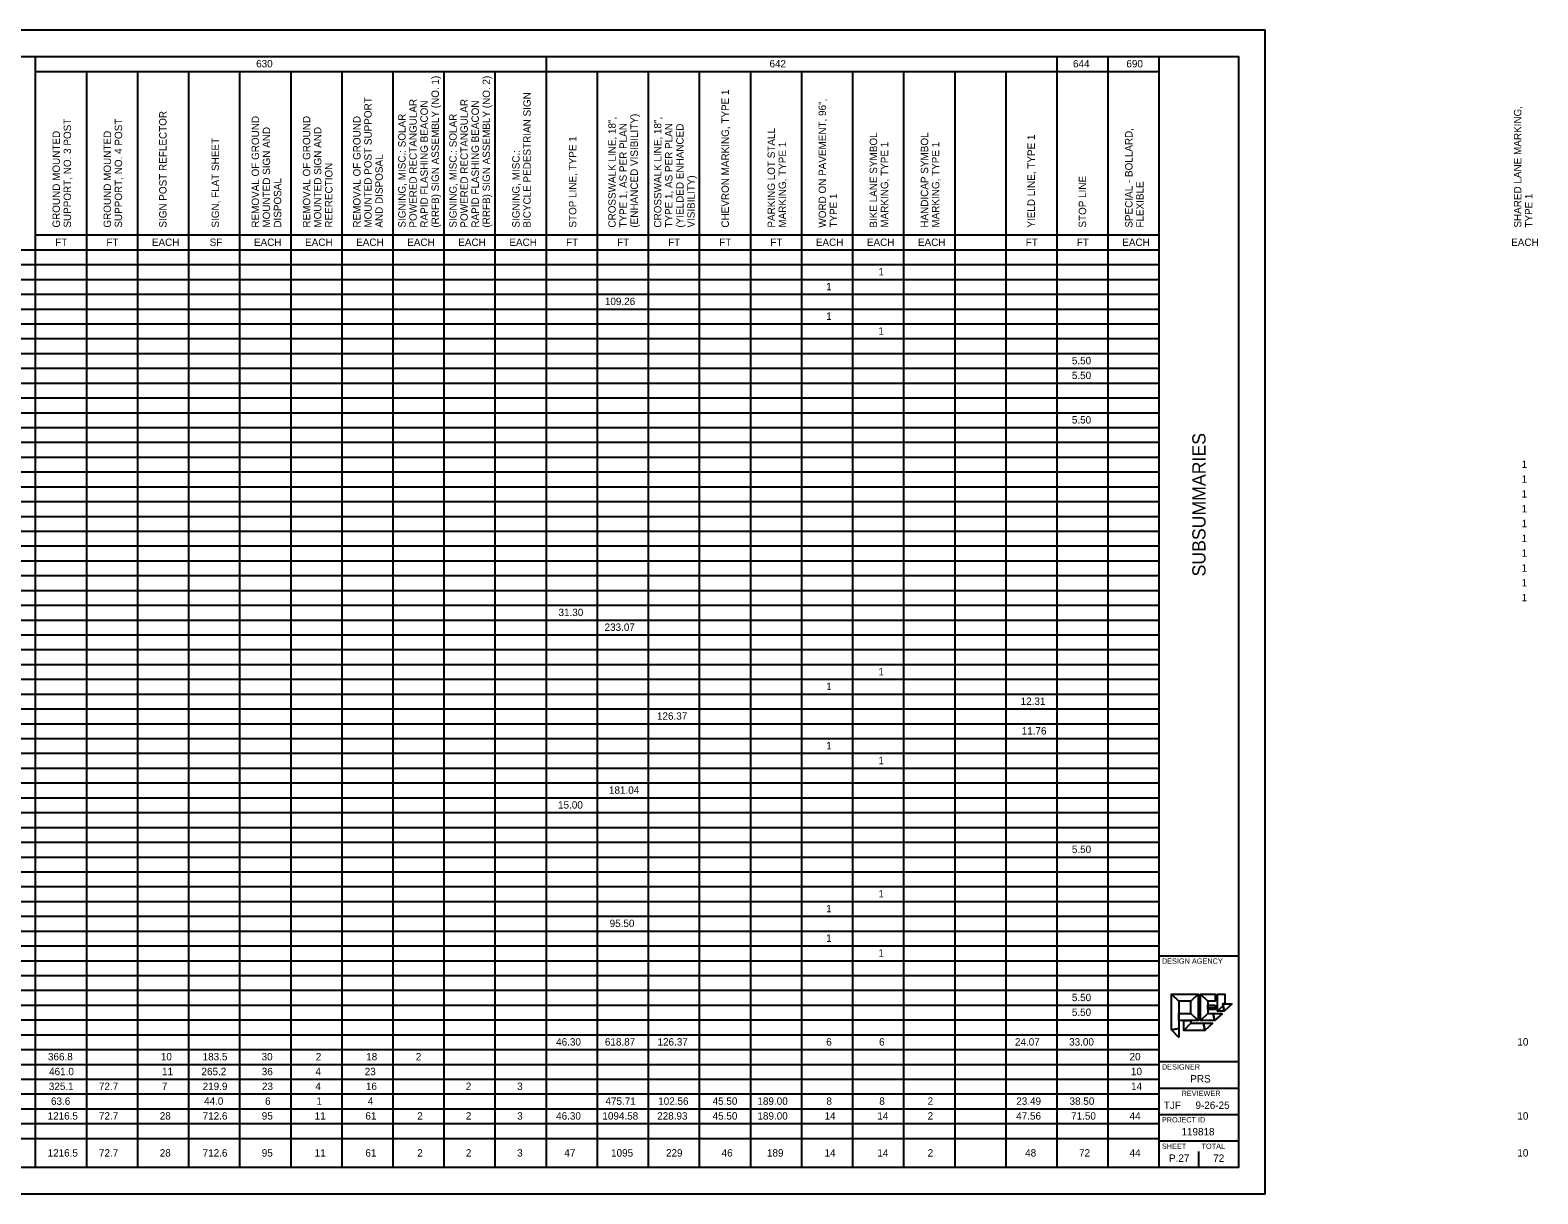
# Model space of a CAD drawing. Extents: x -21 to 22, y -122 to 11.
# Drawn here: x -6.35 to 22.16, y -122.02 to -100.02 of the extents above; entities that cross this region are included whole.
import ezdxf

# ---------------------------------------------------------------- set-up
doc = ezdxf.new("R2010")
doc.units = 0
for name, color, linetype in [('Default', 7, 'Continuous'), ('SH_Border', 7, 'Continuous'), ('SH_Cut_Line', 7, 'Continuous'), ('SH_Data', 7, 'Continuous'), ('SH_Text', 7, 'Continuous')]:
    doc.layers.add(name, color=color, linetype=linetype)

msp = doc.modelspace()

# ---------------------------------------------------------------- linework, layer by layer
at = {"layer": 'Default'}
msp.add_line((15.919, -118.493), (16.056, -118.493), dxfattribs=at)
for points in [[(15.233, -118.918), (15.233, -118.242), (15.37, -118.378), (15.37, -118.89)], [(15.233, -118.242), (15.736, -118.242), (15.599, -118.378), (15.37, -118.378)], [(15.736, -118.242), (15.736, -118.744), (15.599, -118.607), (15.599, -118.378)], [(15.782, -118.744), (15.782, -118.242), (15.919, -118.378), (15.919, -118.607)], [(15.782, -118.242), (16.056, -118.242), (16.056, -118.378), (15.919, -118.378)], [(16.102, -118.562), (16.102, -118.242), (16.239, -118.242), (16.239, -118.424)], [(15.736, -118.744), (15.37, -118.744), (15.37, -118.607), (15.599, -118.607)], [(16.047, -118.744), (15.782, -118.744), (15.919, -118.607), (16.019, -118.607)], [(16.056, -118.452), (16.056, -118.535), (15.92, -118.535), (15.92, -118.452)], [(16.193, -118.607), (16.047, -118.744), (16.019, -118.607)], [(16.23, -118.562), (16.102, -118.562), (16.239, -118.424), (16.202, -118.424)], [(16.376, -118.424), (16.23, -118.562), (16.202, -118.424)], [(15.37, -119.064), (15.233, -118.918), (15.37, -118.89)], [(15.462, -118.927), (15.462, -118.744), (15.599, -118.744), (15.599, -118.79)], [(15.864, -118.927), (15.462, -118.927), (15.599, -118.79), (15.836, -118.79)], [(16.01, -118.79), (15.864, -118.927), (15.836, -118.79)]]:
    msp.add_lwpolyline(points, close=True, dxfattribs=at)
at = {"layer": 'SH_Border'}
for p, q in [((15, -121.518), (15, -100.518)), ((15, -117.518), (16.5, -117.518)), ((15, -119.518), (16.5, -119.518)), ((15, -120.018), (16.5, -120.018)), ((15, -120.518), (16.5, -120.518)), ((15, -121.018), (16.5, -121.018))]:
    msp.add_line(p, q, dxfattribs=at)
msp.add_lwpolyline([(-15.5, -100.518), (16.5, -100.518), (16.5, -121.518), (-15.5, -121.518)], close=True, dxfattribs=at)
at = {"layer": 'SH_Cut_Line'}
msp.add_lwpolyline([(-17, -122.018), (17, -122.018), (17, -100.018), (-17, -100.018)], close=True, dxfattribs=at)
at = {"layer": 'SH_Data'}
for p, q in [((-6.25, -121.518), (-6.25, -100.518)), ((-6.25, -121.518), (-6.25, -100.518)), ((3.41, -121.518), (3.41, -100.518)), ((13.069, -121.518), (13.069, -100.518)), ((14.035, -121.518), (14.035, -100.518)), ((15, -121.518), (15, -100.518)), ((-6.25, -100.798), (15, -100.798)), ((-5.284, -121.518), (-5.284, -100.798)), ((-4.318, -121.518), (-4.318, -100.798)), ((-3.352, -121.518), (-3.352, -100.798)), ((-2.386, -121.518), (-2.386, -100.798)), ((-1.42, -121.518), (-1.42, -100.798)), ((-0.454, -121.518), (-0.454, -100.798)), ((0.512, -121.518), (0.512, -100.798)), ((1.478, -121.518), (1.478, -100.798)), ((2.444, -121.518), (2.444, -100.798)), ((2.444, -121.518), (2.444, -100.798)), ((4.375, -121.518), (4.375, -100.798)), ((6.307, -121.518), (6.307, -100.798)), ((7.273, -121.518), (7.273, -100.798)), ((8.239, -121.518), (8.239, -100.798)), ((9.205, -121.518), (9.205, -100.798)), ((10.171, -121.518), (10.171, -100.798)), ((11.137, -121.518), (11.137, -100.798)), ((12.103, -121.518), (12.103, -100.798)), ((-6.25, -103.89), (15, -103.89)), ((-15.5, -104.17), (15, -104.17)), ((-15.5, -104.45), (15, -104.45)), ((-15.5, -104.73), (15, -104.73)), ((-15.5, -105.01), (15, -105.01)), ((-15.5, -105.29), (15, -105.29)), ((-15.5, -105.57), (15, -105.57)), ((-15.5, -105.85), (15, -105.85)), ((-15.5, -106.13), (15, -106.13)), ((-15.5, -106.41), (15, -106.41)), ((-15.5, -106.69), (15, -106.69)), ((-15.5, -106.97), (15, -106.97)), ((-15.5, -107.25), (15, -107.25)), ((-15.5, -107.53), (15, -107.53)), ((-15.5, -107.81), (15, -107.81)), ((-15.5, -108.09), (15, -108.09)), ((-15.5, -108.37), (15, -108.37)), ((-15.5, -108.65), (15, -108.65)), ((-15.5, -108.93), (15, -108.93)), ((-15.5, -109.21), (15, -109.21)), ((-15.5, -109.49), (15, -109.49)), ((-15.5, -109.77), (15, -109.77)), ((-15.5, -110.05), (15, -110.05)), ((-15.5, -110.33), (15, -110.33)), ((-15.5, -110.61), (15, -110.61)), ((-15.5, -110.89), (15, -110.89)), ((-15.5, -111.17), (15, -111.17)), ((-15.5, -111.45), (15, -111.45)), ((-15.5, -111.73), (15, -111.73)), ((-15.5, -112.01), (15, -112.01)), ((-15.5, -112.29), (15, -112.29)), ((-15.5, -112.57), (15, -112.57)), ((-15.5, -112.85), (15, -112.85)), ((-15.5, -113.13), (15, -113.13)), ((-15.5, -113.41), (15, -113.41)), ((-15.5, -113.69), (15, -113.69)), ((-15.5, -113.97), (15, -113.97)), ((-15.5, -114.25), (15, -114.25)), ((-15.5, -114.53), (15, -114.53)), ((-15.5, -114.81), (15, -114.81)), ((-15.5, -115.09), (15, -115.09)), ((-15.5, -115.37), (15, -115.37)), ((-15.5, -115.65), (15, -115.65)), ((-15.5, -115.93), (15, -115.93)), ((-15.5, -116.21), (15, -116.21)), ((-15.5, -116.49), (15, -116.49)), ((-15.5, -116.77), (15, -116.77)), ((-15.5, -117.05), (15, -117.05)), ((-15.5, -117.33), (15, -117.33)), ((-15.5, -117.61), (15, -117.61)), ((-15.5, -117.89), (15, -117.89)), ((-15.5, -118.17), (15, -118.17)), ((-15.5, -118.45), (15, -118.45)), ((15.75, -118.518), (15.75, -118.518)), ((-15.5, -118.73), (15, -118.73)), ((-15.5, -119.01), (15, -119.01)), ((-15.5, -119.29), (15, -119.29)), ((-15.5, -119.57), (15, -119.57)), ((-15.5, -119.85), (15, -119.85)), ((-15.5, -120.13), (15, -120.13)), ((-15.5, -120.41), (15, -120.41)), ((-15.5, -120.69), (15, -120.69)), ((-15.5, -120.97), (15, -120.97)), ((15.375, -121.343), (15.375, -121.343)), ((15.75, -121.518), (15.75, -121.218))]:
    msp.add_line(p, q, dxfattribs=at)
at = {"layer": 'SH_Text'}
for p, q in [((4.375, -121.518), (4.375, -100.798)), ((5.341, -121.518), (5.341, -100.798)), ((6.307, -121.518), (6.307, -100.798))]:
    msp.add_line(p, q, dxfattribs=at)

# ---------------------------------------------------------------- texts
at = {"layer": 'SH_Data'}
for s, height, p in [('630', 0.14, (-2.079, -100.722)), ('642', 0.14, (7.629, -100.722)), ('644', 0.14, (13.369, -100.722)), ('690', 0.14, (14.378, -100.722)), ('FT', 0.14, (-5.878, -104.098)), ('FT', 0.14, (-4.912, -104.098)), ('EACH', 0.14, (-4.051, -104.098)), ('SF', 0.14, (-2.958, -104.098)), ('EACH', 0.14, (-2.12, -104.098)), ('EACH', 0.14, (-1.154, -104.098)), ('EACH', 0.14, (-0.188, -104.098)), ('EACH', 0.14, (0.778, -104.098)), ('EACH', 0.14, (1.744, -104.098)), ('EACH', 0.14, (2.71, -104.098)), ('FT', 0.14, (3.781, -104.098)), ('FT', 0.14, (4.747, -104.098)), ('FT', 0.14, (5.713, -104.098)), ('FT', 0.14, (6.679, -104.098)), ('FT', 0.14, (7.645, -104.098)), ('EACH', 0.14, (8.505, -104.098)), ('EACH', 0.14, (9.471, -104.098)), ('EACH', 0.14, (10.437, -104.098)), ('FT', 0.14, (12.474, -104.098)), ('FT', 0.14, (13.44, -104.098)), ('EACH', 0.14, (14.301, -104.098)), ('EACH', 0.14, (21.655, -104.098)), ('DESIGN AGENCY', 0.1, (15.05, -117.668)), ('DESIGNER', 0.1, (15.05, -119.668)), ('PRS', 0.14, (15.587, -119.913)), ('TJF', 0.14, (15.087, -120.413)), ('REVIEWER', 0.1, (15.422, -120.168)), ('9-26-25', 0.14, (15.685, -120.413)), ('PROJECT ID', 0.1, (15.05, -120.668)), ('119818', 0.14, (15.42, -120.913)), ('SHEET', 0.1, (15.05, -121.168)), ('TOTAL', 0.1, (15.8, -121.168)), ('P.27', 0.14, (15.184, -121.413)), ('72', 0.14, (16.02, -121.413))]:
    msp.add_text(s, height=height, dxfattribs=at).set_placement(p)
msp.add_text('SUBSUMMARIES', height=0.25, rotation=90, dxfattribs=at).set_placement((15.875, -110.346))
at = {"layer": 'SH_Text'}
for s, p in [('(RRFB) SIGN ASSEMBLY (NO. 1)', (1.377, -103.751)), ('(RRFB) SIGN ASSEMBLY (NO. 2)', (2.343, -103.751)), ('BICYCLE PEDESTRIAN SIGN', (3.113, -103.751)), ('CHEVRON MARKING, TYPE 1', (6.861, -103.751)), ('CHEVRON MARKING, TYPE 1', (6.861, -103.751)), ('MOUNTED POST SUPPORT', (0.105, -103.751)), ('POWERED RECTANGULAR', (0.957, -103.751)), ('RAPID FLASHING BEACON', (1.167, -103.751)), ('POWERED RECTANGULAR', (1.923, -103.751)), ('RAPID FLASHING BEACON', (2.133, -103.751)), ('WORD ON PAVEMENT, 96",', (8.698, -103.751)), ('SHARED LANE MARKING,', (21.847, -103.751)), ('SUPPORT, NO. 3 POST', (-5.58, -103.751)), ('SUPPORT, NO. 4 POST', (-4.614, -103.751)), ('SIGN POST REFLECTOR', (-3.774, -103.751)), ('REMOVAL OF GROUND', (-2.025, -103.751)), ('REMOVAL OF GROUND', (-1.056, -103.751)), ('REMOVAL OF GROUND', (-0.105, -103.751)), ('SIGNING, MISC.: SOLAR', (0.747, -103.751)), ('SIGNING, MISC.: SOLAR', (1.713, -103.751)), ('CROSSWALK LINE, 18",', (4.72, -103.751)), ('TYPE 1, AS PER PLAN', (4.93, -103.751)), ('(ENHANCED VISIBILITY)', (5.14, -103.751)), ('CROSSWALK LINE, 18",', (5.584, -103.751)), ('TYPE 1, AS PER PLAN', (5.794, -103.751)), ('GROUND MOUNTED', (-5.79, -103.751)), ('GROUND MOUNTED', (-4.824, -103.751)), ('SIGN, FLAT SHEET', (-2.782, -103.751)), ('MOUNTED SIGN AND', (-1.815, -103.751)), ('MOUNTED SIGN AND', (-0.846, -103.751)), ('STOP LINE, TYPE 1', (3.976, -103.751)), ('(YIELDED ENHANCED', (6.004, -103.751)), ('PARKING LOT STALL', (7.732, -103.751)), ('BIKE LANE SYMBOL', (9.664, -103.751)), ('HANDICAP SYMBOL', (10.63, -103.751)), ('YIELD LINE, TYPE 1', (12.648, -103.751)), ('SPECIAL - BOLLARD,', (14.494, -103.751)), ('SIGNING, MISC.:', (2.903, -103.751)), ('MARKING, TYPE 1', (7.942, -103.751)), ('MARKING, TYPE 1', (9.874, -103.751)), ('MARKING, TYPE 1', (10.84, -103.751)), ('REERECTION', (-0.636, -103.751)), ('AND DISPOSAL', (0.315, -103.751)), ('DISPOSAL', (-1.605, -103.751)), ('VISIBILITY)', (6.214, -103.751)), ('STOP LINE', (13.617, -103.751)), ('FLEXIBLE', (14.704, -103.751)), ('TYPE 1', (8.908, -103.751)), ('TYPE 1', (22.057, -103.751))]:
    msp.add_text(s, height=0.14, rotation=90, dxfattribs=at).set_placement(p)
for s, p in [('1', (9.689, -104.655)), ('1', (8.7, -104.935)), ('109.26', (4.516, -105.215)), ('1', (8.7, -105.495)), ('1', (9.689, -105.775)), ('5.50', (13.347, -106.335)), ('5.50', (13.347, -106.615)), ('5.50', (13.347, -107.455)), ('1', (21.852, -108.295)), ('1', (21.852, -108.575)), ('1', (21.852, -108.855)), ('1', (21.852, -109.135)), ('1', (21.852, -109.415)), ('1', (21.852, -109.695)), ('1', (21.852, -109.975)), ('1', (21.852, -110.255)), ('1', (21.852, -110.535)), ('1', (21.852, -110.815)), ('31.30', (3.639, -111.095)), ('233.07', (4.51, -111.375)), ('1', (9.689, -112.215)), ('1', (8.7, -112.495)), ('12.31', (12.379, -112.775)), ('126.37', (5.501, -113.055)), ('11.76', (12.398, -113.335)), ('1', (8.7, -113.615)), ('1', (9.689, -113.895)), ('181.04', (4.593, -114.455)), ('15.00', (3.63, -114.735)), ('5.50', (13.347, -115.575)), ('1', (9.689, -116.415)), ('1', (8.7, -116.695)), ('95.50', (4.606, -116.975)), ('1', (8.7, -117.255)), ('1', (9.689, -117.535)), ('5.50', (13.347, -118.375)), ('5.50', (13.347, -118.655)), ('46.30', (3.594, -119.215)), ('618.87', (4.516, -119.215)), ('126.37', (5.511, -119.215)), ('6', (8.702, -119.215)), ('6', (9.701, -119.215)), ('24.07', (12.271, -119.215)), ('33.00', (13.296, -119.215)), ('10', (21.772, -119.215)), ('366.8', (-6.016, -119.495)), ('10', (-3.881, -119.495)), ('183.5', (-3.091, -119.495)), ('30', (-1.976, -119.495)), ('2', (-0.951, -119.495)), ('18', (0.002, -119.495)), ('2', (0.941, -119.495)), ('20', (14.438, -119.495)), ('20', (14.439, -119.495)), ('461.0', (-5.995, -119.775)), ('11', (-3.859, -119.775)), ('265.2', (-3.113, -119.775)), ('36', (-1.973, -119.775)), ('4', (-0.957, -119.775)), ('23', (-0.026, -119.775)), ('10', (14.465, -119.775)), ('325.1', (-6, -120.055)), ('72.7', (-5.052, -120.055)), ('7', (-3.863, -120.055)), ('219.9', (-3.091, -120.055)), ('23', (-1.969, -120.055)), ('4', (-0.959, -120.055)), ('16', (-0.004, -120.055)), ('2', (1.885, -120.055)), ('3', (2.857, -120.055)), ('14', (14.467, -120.055)), ('63.6', (-5.959, -120.335)), ('44.0', (-3.064, -120.335)), ('6', (-1.911, -120.335)), ('1', (-0.939, -120.335)), ('4', (0.031, -120.335)), ('475.71', (4.527, -120.335)), ('102.56', (5.524, -120.335)), ('45.50', (6.553, -120.335)), ('189.00', (7.401, -120.335)), ('8', (8.706, -120.335)), ('8', (9.705, -120.335)), ('2', (10.619, -120.335)), ('23.49', (12.296, -120.335)), ('38.50', (13.304, -120.335)), ('1216.5', (-6.023, -120.615)), ('72.7', (-5.052, -120.615)), ('28', (-3.902, -120.615)), ('712.6', (-3.091, -120.615)), ('95', (-1.973, -120.615)), ('11', (-0.973, -120.615)), ('61', (-0.014, -120.615)), ('2', (0.967, -120.615)), ('2', (1.886, -120.615)), ('3', (2.857, -120.615)), ('46.30', (3.594, -120.615)), ('1094.58', (4.469, -120.615)), ('228.93', (5.505, -120.615)), ('45.50', (6.553, -120.615)), ('189.00', (7.401, -120.615)), ('14', (8.67, -120.615)), ('14', (9.669, -120.615)), ('2', (10.619, -120.615)), ('47.56', (12.295, -120.615)), ('71.50', (13.333, -120.615)), ('44', (14.439, -120.615)), ('10', (21.772, -120.615)), ('1216.5', (-6.023, -121.314)), ('72.7', (-5.052, -121.314)), ('28', (-3.902, -121.314)), ('712.6', (-3.091, -121.314)), ('95', (-1.973, -121.314)), ('11', (-0.973, -121.314)), ('61', (-0.014, -121.314)), ('2', (0.967, -121.314)), ('2', (1.886, -121.314)), ('3', (2.857, -121.314)), ('47', (3.75, -121.314)), ('1095', (4.633, -121.314)), ('229', (5.672, -121.314)), ('46', (6.723, -121.314)), ('189', (7.581, -121.314)), ('14', (8.67, -121.314)), ('14', (9.669, -121.314)), ('2', (10.619, -121.314)), ('48', (12.464, -121.314)), ('72', (13.483, -121.314)), ('44', (14.439, -121.314)), ('10', (21.772, -121.314))]:
    msp.add_text(s, height=0.14, dxfattribs=at).set_placement(p)

doc.saveas('drawing.dxf')
